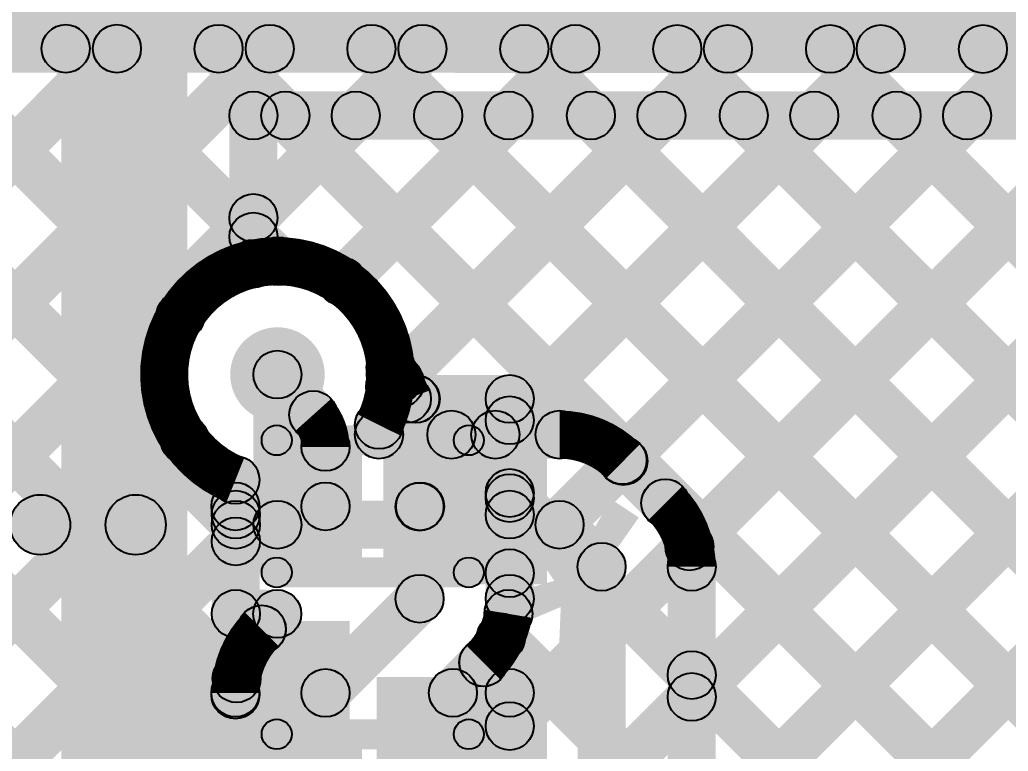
# Model space of a CAD drawing. Header units: millimetres. Extents: x 2.72 to 4.82, y 2.46 to 3.29.
# Drawn here: x 3.4501 to 3.6147, y 3.0693 to 3.1911 of the extents above; entities that cross this region are included whole.
import ezdxf

# ---------------------------------------------------------------- set-up
doc = ezdxf.new("R2010")
doc.units = ezdxf.units.MM
doc.header["$MEASUREMENT"] = 0
for name, color, linetype in [('BottomLayer', 5, 'Continuous'), ('BottomPaste', 16, 'Continuous'), ('BottomSolder', 6, 'Continuous'), ('TopLayer', 1, 'Continuous'), ('TopOverlay', 2, 'Continuous'), ('TopPaste', 8, 'Continuous'), ('TopSolder', 216, 'Continuous'), ('ViaHoleLayer', 16, 'Continuous')]:
    doc.layers.add(name, color=color, linetype=linetype)

# ---------------------------------------------------------------- blocks, each defined once
blk = doc.blocks.new('CAP_0201_B_23')
at = {"layer": 'BottomLayer'}
for points in [[(-0.01772, 0.00591), (-0.00591, 0.00591), (-0.00591, -0.00591), (-0.01772, -0.00591)], [(0.00591, 0.00591), (0.01772, 0.00591), (0.01772, -0.00591), (0.00591, -0.00591)]]:
    blk.add_hatch(color=5, dxfattribs=at).paths.add_polyline_path(points)
at = {"layer": 'BottomPaste'}
for points in [[(-0.01772, 0.00591), (-0.00591, 0.00591), (-0.00591, -0.00591), (-0.01772, -0.00591)], [(0.00591, 0.00591), (0.01772, 0.00591), (0.01772, -0.00591), (0.00591, -0.00591)]]:
    blk.add_hatch(color=16, dxfattribs=at).paths.add_polyline_path(points)
at = {"layer": 'BottomSolder'}
for points in [[(-0.01988, 0.00807), (-0.00374, 0.00807), (-0.00374, -0.00807), (-0.01988, -0.00807)], [(0.00374, 0.00807), (0.01988, 0.00807), (0.01988, -0.00807), (0.00374, -0.00807)]]:
    blk.add_hatch(color=6, dxfattribs=at).paths.add_polyline_path(points)
blk = doc.blocks.new('R__0402_B_59')
at = {"layer": 'BottomLayer'}
for points in [[(-0.0095, 0.0125), (-0.0095, -0.0125), (-0.0275, -0.0125), (-0.0275, 0.0125)], [(0.0275, 0.0125), (0.0275, -0.0125), (0.0095, -0.0125), (0.0095, 0.0125)]]:
    blk.add_hatch(color=5, dxfattribs=at).paths.add_polyline_path(points)
at = {"layer": 'BottomPaste'}
for points in [[(-0.0095, 0.0125), (-0.0095, -0.0125), (-0.0275, -0.0125), (-0.0275, 0.0125)], [(0.0275, 0.0125), (0.0275, -0.0125), (0.0095, -0.0125), (0.0095, 0.0125)]]:
    blk.add_hatch(color=16, dxfattribs=at).paths.add_polyline_path(points)
at = {"layer": 'BottomSolder'}
for points in [[(-0.0055, 0.0165), (-0.0055, -0.0165), (-0.0315, -0.0165), (-0.0315, 0.0165)], [(0.0315, 0.0165), (0.0315, -0.0165), (0.0055, -0.0165), (0.0055, 0.0165)]]:
    blk.add_hatch(color=6, dxfattribs=at).paths.add_polyline_path(points)
blk = doc.blocks.new('LED_0201_117')
at = {"layer": 'TopLayer'}
for points in [[(-0.01181, 0.00689), (-0.00394, 0.00689), (-0.00394, -0.00689), (-0.01181, -0.00689)], [(0.00394, 0.00689), (0.01181, 0.00689), (0.01181, -0.00689), (0.00394, -0.00689)]]:
    blk.add_hatch(color=1, dxfattribs=at).paths.add_polyline_path(points)
at = {"layer": 'TopOverlay'}
h = blk.add_hatch(color=2, dxfattribs=at)
edge = h.paths.add_edge_path()
edge.add_arc((-0.016, 0.011), 0.0025, 0, 360)
h = blk.add_hatch(color=2, dxfattribs=at)
edge = h.paths.add_edge_path()
edge.add_arc((-0.016, 0.011), 0.0025, 0, 360)
for points in [[(-0.016, 0.0085), (-0.016, 0.0135), (0.016, 0.0135), (0.016, 0.0085)], [(0.016, -0.013), (0.029, -0.013), (0.029, 0.013), (0.016, 0.013)], [(-0.0135, -0.011), (-0.0185, -0.011), (-0.0185, 0.011), (-0.0135, 0.011)], [(0.013, -0.011), (0.017, -0.011), (0.017, 0.011), (0.013, 0.011)], [(-0.016, -0.0135), (-0.016, -0.0085), (0.016, -0.0085), (0.016, -0.0135)]]:
    blk.add_hatch(color=2, dxfattribs=at).paths.add_polyline_path(points)
h = blk.add_hatch(color=2, dxfattribs=at)
edge = h.paths.add_edge_path()
edge.add_arc((0.016, 0.011), 0.0025, 0, 360)
h = blk.add_hatch(color=2, dxfattribs=at)
edge = h.paths.add_edge_path()
edge.add_arc((-0.016, -0.011), 0.0025, 0, 360)
h = blk.add_hatch(color=2, dxfattribs=at)
edge = h.paths.add_edge_path()
edge.add_arc((-0.016, -0.011), 0.0025, 0, 360)
h = blk.add_hatch(color=2, dxfattribs=at)
edge = h.paths.add_edge_path()
edge.add_arc((0.016, -0.011), 0.0025, 0, 360)
at = {"layer": 'TopPaste'}
for points in [[(-0.01181, 0.00689), (-0.00394, 0.00689), (-0.00394, -0.00689), (-0.01181, -0.00689)], [(0.00394, 0.00689), (0.01181, 0.00689), (0.01181, -0.00689), (0.00394, -0.00689)]]:
    blk.add_hatch(color=8, dxfattribs=at).paths.add_polyline_path(points)
at = {"layer": 'TopSolder'}
for points in [[(-0.01398, 0.00906), (-0.00177, 0.00906), (-0.00177, -0.00906), (-0.01398, -0.00906)], [(0.00177, 0.00906), (0.01398, 0.00906), (0.01398, -0.00906), (0.00177, -0.00906)]]:
    blk.add_hatch(color=216, dxfattribs=at).paths.add_polyline_path(points)
at = {"layer": 'TopOverlay'}
for centre in [(-0.016, 0.011), (-0.016, 0.011), (0.016, 0.011), (-0.016, -0.011), (-0.016, -0.011), (0.016, -0.011)]:
    blk.add_circle(centre, 0.0025, dxfattribs=at)
blk = doc.blocks.new('LED_0201_118')
at = {"layer": 'TopLayer'}
for points in [[(-0.01181, 0.00689), (-0.00394, 0.00689), (-0.00394, -0.00689), (-0.01181, -0.00689)], [(0.00394, 0.00689), (0.01181, 0.00689), (0.01181, -0.00689), (0.00394, -0.00689)]]:
    blk.add_hatch(color=1, dxfattribs=at).paths.add_polyline_path(points)
at = {"layer": 'TopOverlay'}
h = blk.add_hatch(color=2, dxfattribs=at)
edge = h.paths.add_edge_path()
edge.add_arc((-0.016, 0.011), 0.0025, 0, 360)
h = blk.add_hatch(color=2, dxfattribs=at)
edge = h.paths.add_edge_path()
edge.add_arc((-0.016, 0.011), 0.0025, 0, 360)
for points in [[(-0.016, 0.0085), (-0.016, 0.0135), (0.016, 0.0135), (0.016, 0.0085)], [(0.016, -0.013), (0.029, -0.013), (0.029, 0.013), (0.016, 0.013)], [(-0.0135, -0.011), (-0.0185, -0.011), (-0.0185, 0.011), (-0.0135, 0.011)], [(0.013, -0.011), (0.017, -0.011), (0.017, 0.011), (0.013, 0.011)], [(-0.016, -0.0135), (-0.016, -0.0085), (0.016, -0.0085), (0.016, -0.0135)]]:
    blk.add_hatch(color=2, dxfattribs=at).paths.add_polyline_path(points)
h = blk.add_hatch(color=2, dxfattribs=at)
edge = h.paths.add_edge_path()
edge.add_arc((0.016, 0.011), 0.0025, 0, 360)
h = blk.add_hatch(color=2, dxfattribs=at)
edge = h.paths.add_edge_path()
edge.add_arc((-0.016, -0.011), 0.0025, 0, 360)
h = blk.add_hatch(color=2, dxfattribs=at)
edge = h.paths.add_edge_path()
edge.add_arc((-0.016, -0.011), 0.0025, 0, 360)
h = blk.add_hatch(color=2, dxfattribs=at)
edge = h.paths.add_edge_path()
edge.add_arc((0.016, -0.011), 0.0025, 0, 360)
at = {"layer": 'TopPaste'}
for points in [[(-0.01181, 0.00689), (-0.00394, 0.00689), (-0.00394, -0.00689), (-0.01181, -0.00689)], [(0.00394, 0.00689), (0.01181, 0.00689), (0.01181, -0.00689), (0.00394, -0.00689)]]:
    blk.add_hatch(color=8, dxfattribs=at).paths.add_polyline_path(points)
at = {"layer": 'TopSolder'}
for points in [[(-0.01398, 0.00906), (-0.00177, 0.00906), (-0.00177, -0.00906), (-0.01398, -0.00906)], [(0.00177, 0.00906), (0.01398, 0.00906), (0.01398, -0.00906), (0.00177, -0.00906)]]:
    blk.add_hatch(color=216, dxfattribs=at).paths.add_polyline_path(points)
at = {"layer": 'TopOverlay'}
for centre in [(-0.016, 0.011), (-0.016, 0.011), (0.016, 0.011), (-0.016, -0.011), (-0.016, -0.011), (0.016, -0.011)]:
    blk.add_circle(centre, 0.0025, dxfattribs=at)

msp = doc.modelspace()

# ---------------------------------------------------------------- hatches: boundary and pattern name
at = {"layer": 'BottomLayer'}
for points in [[(2.72, 3.18612), (4.81064, 3.18612), (4.81064, 3.287), (2.72, 3.287)], [(3.457, 2.83587), (3.478, 2.83587), (3.478, 3.205), (3.457, 3.205)], [(3.49183, 3.15525), (3.48617, 3.1609), (3.50322, 3.17795), (3.50887, 3.17229)], [(3.489, 3.17112), (3.489, 3.17912), (3.97849, 3.17912), (3.97849, 3.17112)], [(3.49148, 3.17229), (3.49714, 3.17795), (3.9026, 2.77249), (3.89694, 2.76683)], [(3.50666, 3.14463), (3.50101, 3.15028), (3.52867, 3.17795), (3.53433, 3.17229)], [(3.51459, 3.12709), (3.50893, 3.13275), (3.55413, 3.17795), (3.55978, 3.17229)], [(3.51694, 3.17229), (3.5226, 3.17795), (3.91194, 2.7886), (3.90628, 2.78295)], [(3.53212, 3.11917), (3.52646, 3.12483), (3.57958, 3.17795), (3.58524, 3.17229)], [(3.54239, 3.17229), (3.54805, 3.17795), (3.92289, 2.80311), (3.91724, 2.79745)], [(3.55331, 3.1149), (3.54765, 3.12056), (3.60504, 3.17795), (3.6107, 3.17229)], [(3.56444, 3.10058), (3.55878, 3.10623), (3.63049, 3.17795), (3.63615, 3.17229)], [(3.56483, 3.05006), (3.55917, 3.05571), (3.68141, 3.17795), (3.68706, 3.17229)], [(3.56483, 3.0246), (3.55917, 3.03026), (3.70686, 3.17795), (3.71252, 3.17229)], [(3.56483, 3.07551), (3.55917, 3.08117), (3.65595, 3.17795), (3.66161, 3.17229)], [(3.56785, 3.17229), (3.57351, 3.17795), (3.92589, 2.82557), (3.92023, 2.81991)], [(3.59331, 3.17229), (3.59896, 3.17795), (3.92583, 2.85108), (3.92017, 2.84542)], [(3.493, 3.15045), (3.485, 3.15045), (3.485, 3.17512), (3.493, 3.17512)], [(3.48617, 3.15214), (3.49183, 3.1578), (3.49593, 3.1537), (3.49027, 3.14805)], [(3.50905, 3.12927), (3.5147, 3.13493), (3.5248, 3.12483), (3.51914, 3.11917)], [(3.497, 3.107), (3.489, 3.107), (3.489, 3.132), (3.497, 3.132)], [(3.50991, 3.118), (3.50991, 3.126), (3.54, 3.126), (3.54, 3.118)], [(3.54778, 3.11477), (3.55344, 3.12043), (3.56043, 3.11344), (3.55477, 3.10778)], [(3.45347, 3.102), (3.45347, 3.112), (3.46938, 3.112), (3.46938, 3.102)], [(3.493, 3.103), (3.493, 3.111), (3.54, 3.111), (3.54, 3.103)], [(3.53717, 3.10417), (3.54283, 3.10983), (3.54983, 3.10283), (3.54417, 3.09717)], [(3.551, 3.021), (3.543, 3.021), (3.543, 3.1), (3.551, 3.1)], [(3.566, 3.021), (3.558, 3.021), (3.558, 3.1), (3.566, 3.1)], [(3.473, 3.053), (3.505, 3.053), (3.505, 3.091), (3.473, 3.091)], [(3.55917, 3.07914), (3.56483, 3.0848), (3.89325, 2.75638), (3.8876, 2.75072)]]:
    msp.add_hatch(color=5, dxfattribs=at).paths.add_polyline_path(points)
h = msp.add_hatch(color=5, dxfattribs=at)
edge = h.paths.add_edge_path()
edge.add_arc((3.489, 3.17512), 0.004, 0, 360)
h = msp.add_hatch(color=5, dxfattribs=at)
edge = h.paths.add_edge_path()
edge.add_arc((3.489, 3.17512), 0.004, 0, 360)
h = msp.add_hatch(color=5, dxfattribs=at)
edge = h.paths.add_edge_path()
edge.add_arc((3.49431, 3.17512), 0.004, 0, 360)
h = msp.add_hatch(color=5, dxfattribs=at)
edge = h.paths.add_edge_path()
edge.add_arc((3.50604, 3.17512), 0.004, 0, 360)
h = msp.add_hatch(color=5, dxfattribs=at)
edge = h.paths.add_edge_path()
edge.add_arc((3.51977, 3.17512), 0.004, 0, 360)
h = msp.add_hatch(color=5, dxfattribs=at)
edge = h.paths.add_edge_path()
edge.add_arc((3.5315, 3.17512), 0.004, 0, 360)
h = msp.add_hatch(color=5, dxfattribs=at)
edge = h.paths.add_edge_path()
edge.add_arc((3.54522, 3.17512), 0.004, 0, 360)
h = msp.add_hatch(color=5, dxfattribs=at)
edge = h.paths.add_edge_path()
edge.add_arc((3.55696, 3.17512), 0.004, 0, 360)
h = msp.add_hatch(color=5, dxfattribs=at)
edge = h.paths.add_edge_path()
edge.add_arc((3.57068, 3.17512), 0.004, 0, 360)
h = msp.add_hatch(color=5, dxfattribs=at)
edge = h.paths.add_edge_path()
edge.add_arc((3.58241, 3.17512), 0.004, 0, 360)
h = msp.add_hatch(color=5, dxfattribs=at)
edge = h.paths.add_edge_path()
edge.add_arc((3.59613, 3.17512), 0.004, 0, 360)
h = msp.add_hatch(color=5, dxfattribs=at)
edge = h.paths.add_edge_path()
edge.add_arc((3.60787, 3.17512), 0.004, 0, 360)
h = msp.add_hatch(color=5, dxfattribs=at)
edge = h.paths.add_edge_path()
edge.add_arc((3.489, 3.15807), 0.004, 0, 360)
h = msp.add_hatch(color=5, dxfattribs=at)
edge = h.paths.add_edge_path()
edge.add_arc((3.489, 3.15497), 0.004, 0, 360)
h = msp.add_hatch(color=5, dxfattribs=at)
edge = h.paths.add_edge_path()
edge.add_arc((3.4931, 3.15087), 0.004, 0, 360)
h = msp.add_hatch(color=5, dxfattribs=at)
edge = h.paths.add_edge_path()
edge.add_arc((3.489, 3.15045), 0.004, 0, 360)
h = msp.add_hatch(color=5, dxfattribs=at)
edge = h.paths.add_edge_path()
edge.add_arc((3.489, 3.15045), 0.004, 0, 360)
h = msp.add_hatch(color=5, dxfattribs=at)
edge = h.paths.add_edge_path()
edge.add_arc((3.50384, 3.14745), 0.004, 0, 360)
h = msp.add_hatch(color=5, dxfattribs=at)
edge = h.paths.add_edge_path()
edge.add_arc((3.493, 3.132), 0.00787, 0, 360)
h = msp.add_hatch(color=5, dxfattribs=at)
edge = h.paths.add_edge_path()
edge.add_arc((3.493, 3.132), 0.004, 0, 360)
h = msp.add_hatch(color=5, dxfattribs=at)
edge = h.paths.add_edge_path()
edge.add_arc((3.51187, 3.1321), 0.004, 0, 360)
h = msp.add_hatch(color=5, dxfattribs=at)
edge = h.paths.add_edge_path()
edge.add_arc((3.51187, 3.132), 0.004, 0, 360)
h = msp.add_hatch(color=5, dxfattribs=at)
edge = h.paths.add_edge_path()
edge.add_arc((3.51187, 3.132), 0.004, 0, 360)
h = msp.add_hatch(color=5, dxfattribs=at)
edge = h.paths.add_edge_path()
edge.add_arc((3.51176, 3.12992), 0.004, 0, 360)
h = msp.add_hatch(color=5, dxfattribs=at)
edge = h.paths.add_edge_path()
edge.add_arc((3.50991, 3.12361), 0.004, 0, 360)
h = msp.add_hatch(color=5, dxfattribs=at)
edge = h.paths.add_edge_path()
edge.add_arc((3.50991, 3.122), 0.004, 0, 360)
h = msp.add_hatch(color=5, dxfattribs=at)
edge = h.paths.add_edge_path()
edge.add_arc((3.52197, 3.122), 0.004, 0, 360)
h = msp.add_hatch(color=5, dxfattribs=at)
edge = h.paths.add_edge_path()
edge.add_arc((3.52929, 3.122), 0.004, 0, 360)
h = msp.add_hatch(color=5, dxfattribs=at)
edge = h.paths.add_edge_path()
edge.add_arc((3.54, 3.122), 0.004, 0, 360)
h = msp.add_hatch(color=5, dxfattribs=at)
edge = h.paths.add_edge_path()
edge.add_arc((3.54, 3.122), 0.004, 0, 360)
h = msp.add_hatch(color=5, dxfattribs=at)
edge = h.paths.add_edge_path()
edge.add_arc((3.54, 3.122), 0.004, 0, 360)
h = msp.add_hatch(color=5, dxfattribs=at)
edge = h.paths.add_edge_path()
edge.add_arc((3.55048, 3.11773), 0.004, 0, 360)
h = msp.add_hatch(color=5, dxfattribs=at)
edge = h.paths.add_edge_path()
edge.add_arc((3.5506, 3.11761), 0.004, 0, 360)
h = msp.add_hatch(color=5, dxfattribs=at)
edge = h.paths.add_edge_path()
edge.add_arc((3.55061, 3.11761), 0.004, 0, 360)
h = msp.add_hatch(color=5, dxfattribs=at)
edge = h.paths.add_edge_path()
edge.add_arc((3.55061, 3.1176), 0.004, 0, 360)
h = msp.add_hatch(color=5, dxfattribs=at)
edge = h.paths.add_edge_path()
edge.add_arc((3.5576, 3.11061), 0.004, 0, 360)
h = msp.add_hatch(color=5, dxfattribs=at)
edge = h.paths.add_edge_path()
edge.add_arc((3.55761, 3.11061), 0.004, 0, 360)
h = msp.add_hatch(color=5, dxfattribs=at)
edge = h.paths.add_edge_path()
edge.add_arc((3.55761, 3.1106), 0.004, 0, 360)
h = msp.add_hatch(color=5, dxfattribs=at)
edge = h.paths.add_edge_path()
edge.add_arc((3.45347, 3.107), 0.005, 0, 360)
h = msp.add_hatch(color=5, dxfattribs=at)
edge = h.paths.add_edge_path()
edge.add_arc((3.46938, 3.107), 0.005, 0, 360)
h = msp.add_hatch(color=5, dxfattribs=at)
edge = h.paths.add_edge_path()
edge.add_arc((3.493, 3.107), 0.004, 0, 360)
h = msp.add_hatch(color=5, dxfattribs=at)
edge = h.paths.add_edge_path()
edge.add_arc((3.493, 3.107), 0.004, 0, 360)
h = msp.add_hatch(color=5, dxfattribs=at)
edge = h.paths.add_edge_path()
edge.add_arc((3.54, 3.107), 0.004, 0, 360)
h = msp.add_hatch(color=5, dxfattribs=at)
edge = h.paths.add_edge_path()
edge.add_arc((3.54, 3.107), 0.004, 0, 360)
h = msp.add_hatch(color=5, dxfattribs=at)
edge = h.paths.add_edge_path()
edge.add_arc((3.56161, 3.1034), 0.004, 0, 360)
h = msp.add_hatch(color=5, dxfattribs=at)
edge = h.paths.add_edge_path()
edge.add_arc((3.547, 3.1), 0.004, 0, 360)
h = msp.add_hatch(color=5, dxfattribs=at)
edge = h.paths.add_edge_path()
edge.add_arc((3.547, 3.1), 0.004, 0, 360)
h = msp.add_hatch(color=5, dxfattribs=at)
edge = h.paths.add_edge_path()
edge.add_arc((3.562, 3.1), 0.004, 0, 360)
h = msp.add_hatch(color=5, dxfattribs=at)
edge = h.paths.add_edge_path()
edge.add_arc((3.562, 3.1), 0.004, 0, 360)
h = msp.add_hatch(color=5, dxfattribs=at)
edge = h.paths.add_edge_path()
edge.add_arc((3.562, 3.1), 0.004, 0, 360)
h = msp.add_hatch(color=5, dxfattribs=at)
edge = h.paths.add_edge_path()
edge.add_arc((3.562, 3.08197), 0.004, 0, 360)
h = msp.add_hatch(color=5, dxfattribs=at)
edge = h.paths.add_edge_path()
edge.add_arc((3.562, 3.07834), 0.004, 0, 360)
at = {"layer": 'TopLayer'}
for points in [[(2.86831, 3.18251), (2.86831, 3.19051), (4.66796, 3.18973), (4.66796, 3.18173)], [(3.1761, 2.83952), (3.17044, 2.84517), (3.51432, 3.18906), (3.51998, 3.1834)], [(3.22072, 2.90959), (3.21506, 2.91525), (3.48888, 3.18907), (3.49454, 3.18341)], [(3.26799, 2.98232), (3.26234, 2.98798), (3.46343, 3.18908), (3.46909, 3.18342)], [(3.32756, 3.18348), (3.33321, 3.18914), (3.46906, 3.05329), (3.4634, 3.04763)], [(3.35302, 3.18347), (3.35868, 3.18913), (3.48889, 3.05892), (3.48323, 3.05326)], [(3.37849, 3.18346), (3.38415, 3.18911), (3.48902, 3.08424), (3.48337, 3.07858)], [(3.40396, 3.18345), (3.40962, 3.1891), (3.48889, 3.10983), (3.48323, 3.10417)], [(3.42943, 3.18344), (3.43508, 3.18909), (3.47964, 3.14453), (3.47398, 3.13888)], [(3.45489, 3.18342), (3.46055, 3.18908), (3.49593, 3.1537), (3.49027, 3.14805)], [(3.48036, 3.18341), (3.48602, 3.18907), (3.92277, 2.75232), (3.91711, 2.74666)], [(3.50666, 3.14463), (3.50101, 3.15028), (3.53977, 3.18904), (3.54543, 3.18339)], [(3.50583, 3.1834), (3.51148, 3.18906), (3.93276, 2.76778), (3.9271, 2.76213)], [(3.51588, 3.12839), (3.51023, 3.13405), (3.56521, 3.18903), (3.57087, 3.18338)], [(3.53451, 3.12156), (3.52886, 3.12722), (3.59066, 3.18902), (3.59632, 3.18337)], [(3.53451, 3.09611), (3.52886, 3.10176), (3.6161, 3.18901), (3.62176, 3.18335)], [(3.53451, 3.07065), (3.52886, 3.07631), (3.64155, 3.189), (3.6472, 3.18334)], [(3.53477, 2.99454), (3.52911, 3.00019), (3.71788, 3.18897), (3.72354, 3.18331)], [(3.53129, 3.18339), (3.53695, 3.18905), (3.93819, 2.78781), (3.93253, 2.78215)], [(3.53823, 3.04892), (3.53258, 3.05457), (3.66699, 3.18899), (3.67265, 3.18333)], [(3.54666, 3.03189), (3.541, 3.03754), (3.69244, 3.18898), (3.69809, 3.18332)], [(3.55676, 3.18338), (3.56242, 3.18904), (3.94931, 2.80214), (3.94366, 2.79648)], [(3.58223, 3.18337), (3.58788, 3.18903), (3.95641, 2.8205), (3.95075, 2.81484)], [(3.60769, 3.18336), (3.61335, 3.18901), (3.96583, 2.83653), (3.96017, 2.83088)], [(3.49001, 3.12934), (3.49599, 3.13466), (3.50194, 3.12796), (3.49597, 3.12264)], [(3.51058, 3.12774), (3.51624, 3.13339), (3.51885, 3.13078), (3.51319, 3.12512)], [(3.51594, 3.12395), (3.51594, 3.13195), (3.53168, 3.13195), (3.53168, 3.12395)], [(3.53568, 3.11144), (3.52768, 3.11144), (3.52768, 3.12795), (3.53568, 3.12795)], [(3.14497, 2.78293), (3.13931, 2.78859), (3.47472, 3.12399), (3.48037, 3.11834)], [(3.505, 3.11006), (3.497, 3.11006), (3.497, 3.11996), (3.505, 3.11996)], [(3.49, 3.11006), (3.482, 3.11006), (3.482, 3.11447), (3.49, 3.11447)], [(3.52886, 3.10946), (3.53451, 3.11512), (3.91165, 2.73798), (3.90599, 2.73233)], [(3.51951, 3.10717), (3.51386, 3.11283), (3.51392, 3.11289), (3.51958, 3.10723)], [(3.49006, 3.09217), (3.48206, 3.09217), (3.48206, 3.10869), (3.49006, 3.10869)], [(3.52068, 3.09469), (3.51268, 3.09469), (3.51268, 3.11), (3.52068, 3.11)], [(3.53568, 3.09469), (3.52768, 3.09469), (3.52768, 3.10869), (3.53568, 3.10869)], [(3.53568, 3.09469), (3.52768, 3.09469), (3.52768, 3.10869), (3.53568, 3.10869)], [(3.43863, 3.05113), (3.43297, 3.05679), (3.48323, 3.10705), (3.48889, 3.1014)], [(3.50383, 3.07617), (3.49817, 3.08183), (3.51386, 3.09751), (3.51951, 3.09186)], [(3.48606, 3.08817), (3.48606, 3.09617), (3.49296, 3.09617), (3.49296, 3.08817)], [(3.49323, 3.08678), (3.48757, 3.09244), (3.49013, 3.095), (3.49579, 3.08934)], [(3.52742, 3.08544), (3.53307, 3.0911), (3.89849, 2.72568), (3.89284, 2.72002)], [(3.52506, 3.07619), (3.5194, 3.08184), (3.52446, 3.0869), (3.53011, 3.08124)], [(3.52223, 3.07502), (3.52223, 3.08302), (3.53168, 3.08302), (3.53168, 3.07502)], [(3.46071, 3.04776), (3.45505, 3.05341), (3.48317, 3.08154), (3.48883, 3.07588)], [(3.49, 3.06113), (3.482, 3.06113), (3.482, 3.079), (3.49, 3.079)], [(3.505, 3.06113), (3.497, 3.06113), (3.497, 3.079), (3.505, 3.079)], [(3.53568, 3.0625), (3.52768, 3.0625), (3.52768, 3.07902), (3.53568, 3.07902)]]:
    msp.add_hatch(color=1, dxfattribs=at).paths.add_polyline_path(points)
h = msp.add_hatch(color=1, dxfattribs=at)
edge = h.paths.add_edge_path()
edge.add_arc((3.45772, 3.18625), 0.004, 0, 360)
h = msp.add_hatch(color=1, dxfattribs=at)
edge = h.paths.add_edge_path()
edge.add_arc((3.46626, 3.18625), 0.004, 0, 360)
h = msp.add_hatch(color=1, dxfattribs=at)
edge = h.paths.add_edge_path()
edge.add_arc((3.48319, 3.18624), 0.004, 0, 360)
h = msp.add_hatch(color=1, dxfattribs=at)
edge = h.paths.add_edge_path()
edge.add_arc((3.49171, 3.18624), 0.004, 0, 360)
h = msp.add_hatch(color=1, dxfattribs=at)
edge = h.paths.add_edge_path()
edge.add_arc((3.50865, 3.18623), 0.004, 0, 360)
h = msp.add_hatch(color=1, dxfattribs=at)
edge = h.paths.add_edge_path()
edge.add_arc((3.51715, 3.18623), 0.004, 0, 360)
h = msp.add_hatch(color=1, dxfattribs=at)
edge = h.paths.add_edge_path()
edge.add_arc((3.53412, 3.18622), 0.004, 0, 360)
h = msp.add_hatch(color=1, dxfattribs=at)
edge = h.paths.add_edge_path()
edge.add_arc((3.5426, 3.18622), 0.004, 0, 360)
h = msp.add_hatch(color=1, dxfattribs=at)
edge = h.paths.add_edge_path()
edge.add_arc((3.55959, 3.18621), 0.004, 0, 360)
h = msp.add_hatch(color=1, dxfattribs=at)
edge = h.paths.add_edge_path()
edge.add_arc((3.56804, 3.1862), 0.004, 0, 360)
h = msp.add_hatch(color=1, dxfattribs=at)
edge = h.paths.add_edge_path()
edge.add_arc((3.58505, 3.1862), 0.004, 0, 360)
h = msp.add_hatch(color=1, dxfattribs=at)
edge = h.paths.add_edge_path()
edge.add_arc((3.59349, 3.18619), 0.004, 0, 360)
h = msp.add_hatch(color=1, dxfattribs=at)
edge = h.paths.add_edge_path()
edge.add_arc((3.61052, 3.18619), 0.004, 0, 360)
h = msp.add_hatch(color=1, dxfattribs=at)
edge = h.paths.add_edge_path()
edge.add_arc((3.4931, 3.15087), 0.004, 0, 360)
h = msp.add_hatch(color=1, dxfattribs=at)
edge = h.paths.add_edge_path()
edge.add_arc((3.50384, 3.14745), 0.004, 0, 360)
h = msp.add_hatch(color=1, dxfattribs=at)
edge = h.paths.add_edge_path()
edge.add_arc((3.47681, 3.1417), 0.004, 0, 360)
h = msp.add_hatch(color=1, dxfattribs=at)
edge = h.paths.add_edge_path()
edge.add_arc((3.493, 3.132), 0.00787, 0, 360)
h = msp.add_hatch(color=1, dxfattribs=at)
edge = h.paths.add_edge_path()
edge.add_arc((3.51184, 3.13315), 0.004, 0, 360)
h = msp.add_hatch(color=1, dxfattribs=at)
edge = h.paths.add_edge_path()
edge.add_arc((3.51184, 3.13315), 0.004, 0, 360)
h = msp.add_hatch(color=1, dxfattribs=at)
edge = h.paths.add_edge_path()
edge.add_arc((3.493, 3.132), 0.004, 0, 360)
h = msp.add_hatch(color=1, dxfattribs=at)
edge = h.paths.add_edge_path()
edge.add_arc((3.51306, 3.13122), 0.004, 0, 360)
h = msp.add_hatch(color=1, dxfattribs=at)
edge = h.paths.add_edge_path()
edge.add_arc((3.51341, 3.13056), 0.004, 0, 360)
h = msp.add_hatch(color=1, dxfattribs=at)
edge = h.paths.add_edge_path()
edge.add_arc((3.51457, 3.12795), 0.004, 0, 360)
h = msp.add_hatch(color=1, dxfattribs=at)
edge = h.paths.add_edge_path()
edge.add_arc((3.51594, 3.12795), 0.004, 0, 360)
h = msp.add_hatch(color=1, dxfattribs=at)
edge = h.paths.add_edge_path()
edge.add_arc((3.51602, 3.12795), 0.004, 0, 360)
h = msp.add_hatch(color=1, dxfattribs=at)
edge = h.paths.add_edge_path()
edge.add_arc((3.53168, 3.12795), 0.004, 0, 360)
h = msp.add_hatch(color=1, dxfattribs=at)
edge = h.paths.add_edge_path()
edge.add_arc((3.53168, 3.12795), 0.004, 0, 360)
h = msp.add_hatch(color=1, dxfattribs=at)
edge = h.paths.add_edge_path()
edge.add_arc((3.49896, 3.1253), 0.004, 0, 360)
h = msp.add_hatch(color=1, dxfattribs=at)
edge = h.paths.add_edge_path()
edge.add_arc((3.49896, 3.1253), 0.004, 0, 360)
h = msp.add_hatch(color=1, dxfattribs=at)
edge = h.paths.add_edge_path()
edge.add_arc((3.53168, 3.12439), 0.004, 0, 360)
h = msp.add_hatch(color=1, dxfattribs=at)
edge = h.paths.add_edge_path()
edge.add_arc((3.47755, 3.12116), 0.004, 0, 360)
h = msp.add_hatch(color=1, dxfattribs=at)
edge = h.paths.add_edge_path()
edge.add_arc((3.501, 3.11996), 0.004, 0, 360)
h = msp.add_hatch(color=1, dxfattribs=at)
edge = h.paths.add_edge_path()
edge.add_arc((3.501, 3.11996), 0.004, 0, 360)
h = msp.add_hatch(color=1, dxfattribs=at)
edge = h.paths.add_edge_path()
edge.add_arc((3.486, 3.11447), 0.004, 0, 360)
h = msp.add_hatch(color=1, dxfattribs=at)
edge = h.paths.add_edge_path()
edge.add_arc((3.486, 3.11447), 0.004, 0, 360)
h = msp.add_hatch(color=1, dxfattribs=at)
edge = h.paths.add_edge_path()
edge.add_arc((3.53168, 3.11229), 0.004, 0, 360)
h = msp.add_hatch(color=1, dxfattribs=at)
edge = h.paths.add_edge_path()
edge.add_arc((3.53168, 3.11144), 0.004, 0, 360)
h = msp.add_hatch(color=1, dxfattribs=at)
edge = h.paths.add_edge_path()
edge.add_arc((3.486, 3.11006), 0.004, 0, 360)
h = msp.add_hatch(color=1, dxfattribs=at)
edge = h.paths.add_edge_path()
edge.add_arc((3.501, 3.11006), 0.004, 0, 360)
h = msp.add_hatch(color=1, dxfattribs=at)
edge = h.paths.add_edge_path()
edge.add_arc((3.51668, 3.11), 0.004, 0, 360)
h = msp.add_hatch(color=1, dxfattribs=at)
edge = h.paths.add_edge_path()
edge.add_arc((3.51668, 3.11), 0.004, 0, 360)
h = msp.add_hatch(color=1, dxfattribs=at)
edge = h.paths.add_edge_path()
edge.add_arc((3.51675, 3.11006), 0.004, 0, 360)
h = msp.add_hatch(color=1, dxfattribs=at)
edge = h.paths.add_edge_path()
edge.add_arc((3.48606, 3.10869), 0.004, 0, 360)
h = msp.add_hatch(color=1, dxfattribs=at)
edge = h.paths.add_edge_path()
edge.add_arc((3.53168, 3.10869), 0.004, 0, 360)
h = msp.add_hatch(color=1, dxfattribs=at)
edge = h.paths.add_edge_path()
edge.add_arc((3.53168, 3.10869), 0.004, 0, 360)
h = msp.add_hatch(color=1, dxfattribs=at)
edge = h.paths.add_edge_path()
edge.add_arc((3.48606, 3.107), 0.004, 0, 360)
h = msp.add_hatch(color=1, dxfattribs=at)
edge = h.paths.add_edge_path()
edge.add_arc((3.48606, 3.10423), 0.004, 0, 360)
h = msp.add_hatch(color=1, dxfattribs=at)
edge = h.paths.add_edge_path()
edge.add_arc((3.53168, 3.09894), 0.004, 0, 360)
h = msp.add_hatch(color=1, dxfattribs=at)
edge = h.paths.add_edge_path()
edge.add_arc((3.51668, 3.09469), 0.004, 0, 360)
h = msp.add_hatch(color=1, dxfattribs=at)
edge = h.paths.add_edge_path()
edge.add_arc((3.51668, 3.09469), 0.004, 0, 360)
h = msp.add_hatch(color=1, dxfattribs=at)
edge = h.paths.add_edge_path()
edge.add_arc((3.53168, 3.09469), 0.004, 0, 360)
h = msp.add_hatch(color=1, dxfattribs=at)
edge = h.paths.add_edge_path()
edge.add_arc((3.53168, 3.09469), 0.004, 0, 360)
h = msp.add_hatch(color=1, dxfattribs=at)
edge = h.paths.add_edge_path()
edge.add_arc((3.48606, 3.09217), 0.004, 0, 360)
h = msp.add_hatch(color=1, dxfattribs=at)
edge = h.paths.add_edge_path()
edge.add_arc((3.48606, 3.09217), 0.004, 0, 360)
h = msp.add_hatch(color=1, dxfattribs=at)
edge = h.paths.add_edge_path()
edge.add_arc((3.49296, 3.09217), 0.004, 0, 360)
h = msp.add_hatch(color=1, dxfattribs=at)
edge = h.paths.add_edge_path()
edge.add_arc((3.49296, 3.09217), 0.004, 0, 360)
h = msp.add_hatch(color=1, dxfattribs=at)
edge = h.paths.add_edge_path()
edge.add_arc((3.53147, 3.09217), 0.004, 0, 360)
h = msp.add_hatch(color=1, dxfattribs=at)
edge = h.paths.add_edge_path()
edge.add_arc((3.53147, 3.09217), 0.004, 0, 360)
h = msp.add_hatch(color=1, dxfattribs=at)
edge = h.paths.add_edge_path()
edge.add_arc((3.49039, 3.08961), 0.004, 0, 360)
h = msp.add_hatch(color=1, dxfattribs=at)
edge = h.paths.add_edge_path()
edge.add_arc((3.49039, 3.0896), 0.004, 0, 360)
h = msp.add_hatch(color=1, dxfattribs=at)
edge = h.paths.add_edge_path()
edge.add_arc((3.4904, 3.08961), 0.004, 0, 360)
h = msp.add_hatch(color=1, dxfattribs=at)
edge = h.paths.add_edge_path()
edge.add_arc((3.53025, 3.08827), 0.004, 0, 360)
h = msp.add_hatch(color=1, dxfattribs=at)
edge = h.paths.add_edge_path()
edge.add_arc((3.52729, 3.08407), 0.004, 0, 360)
h = msp.add_hatch(color=1, dxfattribs=at)
edge = h.paths.add_edge_path()
edge.add_arc((3.52729, 3.08408), 0.004, 0, 360)
h = msp.add_hatch(color=1, dxfattribs=at)
edge = h.paths.add_edge_path()
edge.add_arc((3.5273, 3.08408), 0.004, 0, 360)
h = msp.add_hatch(color=1, dxfattribs=at)
edge = h.paths.add_edge_path()
edge.add_arc((3.48619, 3.08141), 0.004, 0, 360)
h = msp.add_hatch(color=1, dxfattribs=at)
edge = h.paths.add_edge_path()
edge.add_arc((3.486, 3.079), 0.004, 0, 360)
h = msp.add_hatch(color=1, dxfattribs=at)
edge = h.paths.add_edge_path()
edge.add_arc((3.486, 3.079), 0.004, 0, 360)
h = msp.add_hatch(color=1, dxfattribs=at)
edge = h.paths.add_edge_path()
edge.add_arc((3.486, 3.079), 0.004, 0, 360)
h = msp.add_hatch(color=1, dxfattribs=at)
edge = h.paths.add_edge_path()
edge.add_arc((3.486, 3.07871), 0.004, 0, 360)
h = msp.add_hatch(color=1, dxfattribs=at)
edge = h.paths.add_edge_path()
edge.add_arc((3.501, 3.079), 0.004, 0, 360)
h = msp.add_hatch(color=1, dxfattribs=at)
edge = h.paths.add_edge_path()
edge.add_arc((3.501, 3.079), 0.004, 0, 360)
h = msp.add_hatch(color=1, dxfattribs=at)
edge = h.paths.add_edge_path()
edge.add_arc((3.52223, 3.07902), 0.004, 0, 360)
h = msp.add_hatch(color=1, dxfattribs=at)
edge = h.paths.add_edge_path()
edge.add_arc((3.52223, 3.07902), 0.004, 0, 360)
h = msp.add_hatch(color=1, dxfattribs=at)
edge = h.paths.add_edge_path()
edge.add_arc((3.53168, 3.07902), 0.004, 0, 360)
h = msp.add_hatch(color=1, dxfattribs=at)
edge = h.paths.add_edge_path()
edge.add_arc((3.53168, 3.07902), 0.004, 0, 360)
h = msp.add_hatch(color=1, dxfattribs=at)
edge = h.paths.add_edge_path()
edge.add_arc((3.53168, 3.07348), 0.004, 0, 360)
at = {"layer": 'ViaHoleLayer'}
h = msp.add_hatch(color=16, dxfattribs=at)
edge = h.paths.add_edge_path()
edge.add_arc((3.493, 3.132), 0.00591, 0, 360)

# ---------------------------------------------------------------- linework, layer by layer
at = {"layer": 'BottomLayer', "const_width": 0.008}
for points in [[(3.489, 3.15045, -0.478238), (3.51187, 3.132)], [(3.51187, 3.132, -0.115709), (3.50991, 3.12361)], [(3.54, 3.122, -0.198764), (3.5506, 3.11761)], [(3.54, 3.122, -0.198912), (3.55061, 3.11761)], [(3.55761, 3.11061, -0.198912), (3.562, 3.1)], [(3.55761, 3.1106, -0.198764), (3.562, 3.1)]]:
    msp.add_lwpolyline(points, format="xyb", dxfattribs=at)
at = {"layer": 'BottomLayer'}
for centre, radius in [((3.489, 3.17512), 0.004), ((3.489, 3.17512), 0.004), ((3.49431, 3.17512), 0.004), ((3.50604, 3.17512), 0.004), ((3.51977, 3.17512), 0.004), ((3.5315, 3.17512), 0.004), ((3.54522, 3.17512), 0.004), ((3.55696, 3.17512), 0.004), ((3.57068, 3.17512), 0.004), ((3.58241, 3.17512), 0.004), ((3.59613, 3.17512), 0.004), ((3.60787, 3.17512), 0.004), ((3.489, 3.15807), 0.004), ((3.489, 3.15497), 0.004), ((3.4931, 3.15087), 0.004), ((3.489, 3.15045), 0.004), ((3.489, 3.15045), 0.004), ((3.50384, 3.14745), 0.004), ((3.493, 3.132), 0.004), ((3.51187, 3.1321), 0.004), ((3.51187, 3.132), 0.004), ((3.51187, 3.132), 0.004), ((3.51176, 3.12992), 0.004), ((3.50991, 3.12361), 0.004), ((3.50991, 3.122), 0.004), ((3.52197, 3.122), 0.004), ((3.52929, 3.122), 0.004), ((3.54, 3.122), 0.004), ((3.54, 3.122), 0.004), ((3.54, 3.122), 0.004), ((3.55048, 3.11773), 0.004), ((3.5506, 3.11761), 0.004), ((3.55061, 3.11761), 0.004), ((3.55061, 3.1176), 0.004), ((3.5576, 3.11061), 0.004), ((3.55761, 3.11061), 0.004), ((3.55761, 3.1106), 0.004), ((3.45347, 3.107), 0.005), ((3.46938, 3.107), 0.005), ((3.493, 3.107), 0.004), ((3.493, 3.107), 0.004), ((3.54, 3.107), 0.004), ((3.54, 3.107), 0.004), ((3.56161, 3.1034), 0.004), ((3.547, 3.1), 0.004), ((3.547, 3.1), 0.004), ((3.562, 3.1), 0.004), ((3.562, 3.1), 0.004), ((3.562, 3.1), 0.004), ((3.562, 3.08197), 0.004), ((3.562, 3.07834), 0.004)]:
    msp.add_circle(centre, radius, dxfattribs=at)
at = {"layer": 'TopLayer', "const_width": 0.008}
for points in [[(3.486, 3.11447, -1.817626), (3.51184, 3.13315)], [(3.51184, 3.13315, -0.064088), (3.51457, 3.12795)], [(3.49896, 3.1253, -0.18484), (3.501, 3.11996)], [(3.53147, 3.09217, -0.155524), (3.52729, 3.08408)], [(3.53147, 3.09217, -0.155378), (3.5273, 3.08408)], [(3.486, 3.079, -0.198912), (3.49039, 3.08961)], [(3.486, 3.079, -0.198764), (3.49039, 3.0896)]]:
    msp.add_lwpolyline(points, format="xyb", dxfattribs=at)
at = {"layer": 'TopLayer'}
for centre in [(3.45772, 3.18625), (3.46626, 3.18625), (3.48319, 3.18624), (3.49171, 3.18624), (3.50865, 3.18623), (3.51715, 3.18623), (3.53412, 3.18622), (3.5426, 3.18622), (3.55959, 3.18621), (3.56804, 3.1862), (3.58505, 3.1862), (3.59349, 3.18619), (3.61052, 3.18619), (3.4931, 3.15087), (3.50384, 3.14745), (3.47681, 3.1417), (3.51184, 3.13315), (3.51184, 3.13315), (3.493, 3.132), (3.51306, 3.13122), (3.51341, 3.13056), (3.51457, 3.12795), (3.51594, 3.12795), (3.51602, 3.12795), (3.53168, 3.12795), (3.53168, 3.12795), (3.49896, 3.1253), (3.49896, 3.1253), (3.53168, 3.12439), (3.47755, 3.12116), (3.501, 3.11996), (3.501, 3.11996), (3.486, 3.11447), (3.486, 3.11447), (3.53168, 3.11229), (3.53168, 3.11144), (3.486, 3.11006), (3.501, 3.11006), (3.51668, 3.11), (3.51668, 3.11), (3.51675, 3.11006), (3.48606, 3.10869), (3.53168, 3.10869), (3.53168, 3.10869), (3.48606, 3.107), (3.48606, 3.10423), (3.53168, 3.09894), (3.51668, 3.09469), (3.51668, 3.09469), (3.53168, 3.09469), (3.53168, 3.09469), (3.48606, 3.09217), (3.48606, 3.09217), (3.49296, 3.09217), (3.49296, 3.09217), (3.53147, 3.09217), (3.53147, 3.09217), (3.49039, 3.08961), (3.49039, 3.0896), (3.4904, 3.08961), (3.53025, 3.08827), (3.52729, 3.08408), (3.52729, 3.08407), (3.5273, 3.08408), (3.48619, 3.08141), (3.486, 3.079), (3.486, 3.079), (3.486, 3.079), (3.486, 3.07871), (3.501, 3.079), (3.501, 3.079), (3.52223, 3.07902), (3.52223, 3.07902), (3.53168, 3.07902), (3.53168, 3.07902), (3.53168, 3.07348)]:
    msp.add_circle(centre, 0.004, dxfattribs=at)

# ---------------------------------------------------------------- block references
for name, p in [('LED_0201_118', (3.50887, 3.11006)), ('R__0402_B_59', (3.504, 3.06513)), ('LED_0201_117', (3.50887, 3.06113))]:
    msp.add_blockref(name, p)
at = {"rotation": 180}
msp.add_blockref('CAP_0201_B_23', (3.48119, 3.107), dxfattribs=at)

# ---------------------------------------------------------------- texts
at = {"layer": 'TopOverlay'}
msp.add_text('*', height=0.06, rotation=180, dxfattribs=at).set_placement((3.55805, 3.14075))

doc.saveas('drawing.dxf')
